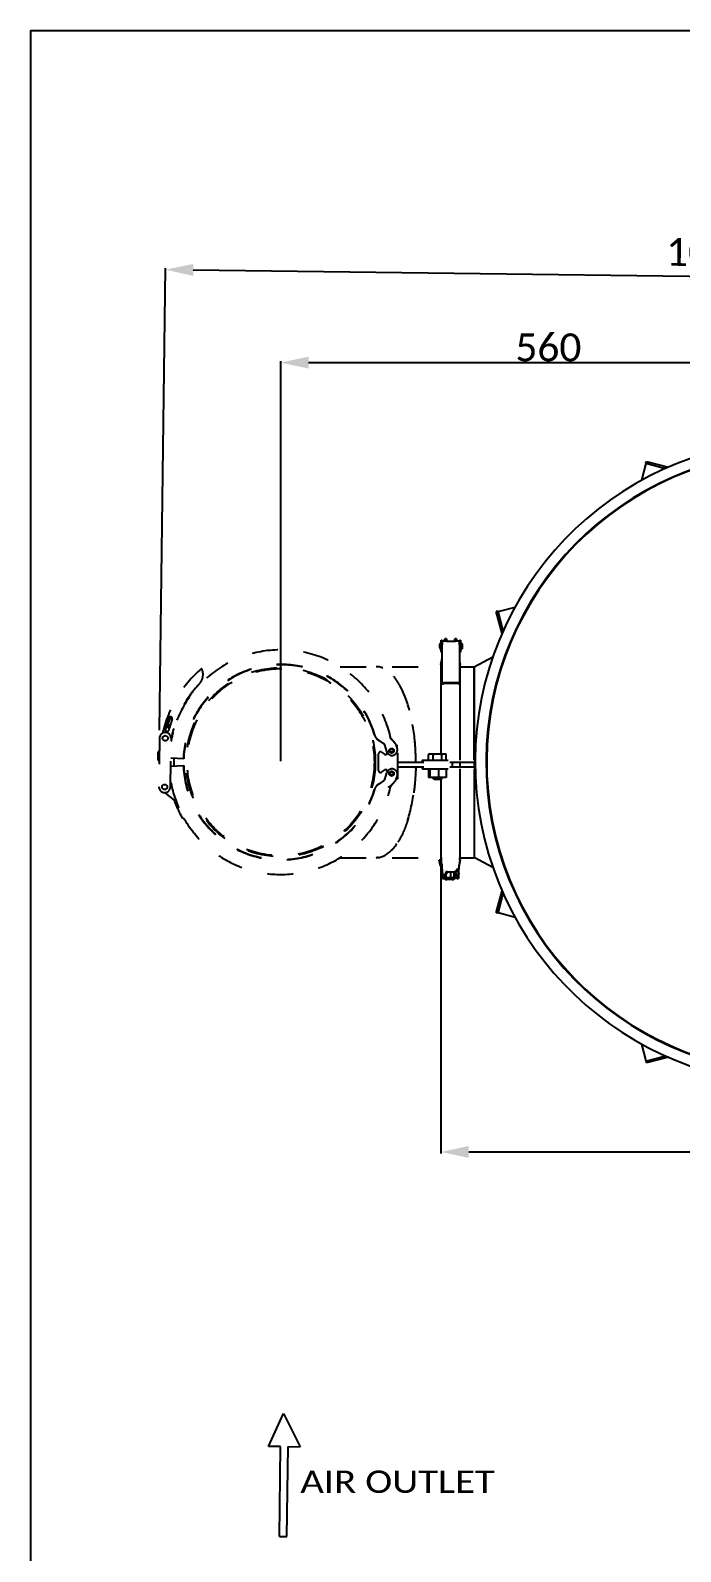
# Model space of a CAD drawing. Header units: millimetres. Extents: x 581 to 3895, y 0 to 3492.
# Drawn here: x 581 to 1262, y 1899 to 3492 of the extents above; entities that cross this region are included whole.
import ezdxf
from ezdxf.enums import TextEntityAlignment as Align

# ---------------------------------------------------------------- set-up
doc = ezdxf.new("R2010")
doc.units = ezdxf.units.MM
doc.header["$LTSCALE"] = 272.25
doc.header["$PDMODE"] = 3
doc.header["$PDSIZE"] = 8
doc.linetypes.add('DOT', pattern=[0.2, 0.1, -0.1])
doc.layers.get('0').update_dxf_attribs({"linetype": 'CONTINUOUS'})
doc.layers.get('Defpoints').update_dxf_attribs({"linetype": 'CONTINUOUS'})
doc.layers.add('02___PRT_ALL_AXES', color=7, linetype='CONTINUOUS')
doc.layers.add('03___PRT_ALL_CURVES', color=7, linetype='CONTINUOUS')
doc.styles.get("Standard").update_dxf_attribs({"font": 'calibri.ttf'})
doc.dimstyles.new('DIMSTYLE_1', dxfattribs={"dimtxt": 29.166667, "dimasz": 29.166667, "dimexe": 1.5, "dimexo": 1, "dimgap": 0.875, "dimtad": 1, "dimdsep": 46, "dimtxsty": 'Standard', "dimblk": '_FILLED', "dimblk1": '_FILLED', "dimblk2": '_FILLED', "dimcen": 0.09, "dimazin": 2, "dimtp": 0.01, "dimtm": 0.01, "dimtfac": 1, "dimtofl": 0, "dimtmove": 0, "dimatfit": 3, "dimldrblk": '_FILLED', "dimfxl": 0, "dimtolj": 1, "dimarcsym": 0})
doc.dimstyles.new('DIMSTYLE_2', dxfattribs={"dimtxt": 29.166667, "dimasz": 29.166667, "dimexe": 1.5, "dimexo": 1, "dimgap": 0.875, "dimtad": 1, "dimlfac": 0.12, "dimdsep": 46, "dimtxsty": 'Standard', "dimblk": '_FILLED', "dimblk1": '_FILLED', "dimblk2": '_FILLED', "dimcen": 0.09, "dimazin": 2, "dimtp": 0.01, "dimtm": 0.01, "dimtfac": 1, "dimtofl": 0, "dimtmove": 0, "dimatfit": 3, "dimldrblk": '_FILLED', "dimfxl": 0, "dimtolj": 1, "dimarcsym": 0})
doc.dimstyles.new('DIMSTYLE_4', dxfattribs={"dimtxt": 29.166667, "dimasz": 29.166667, "dimexe": 1.5, "dimexo": 1, "dimgap": 0.875, "dimtad": 1, "dimdec": 0, "dimdsep": 46, "dimtxsty": 'Standard', "dimblk": '_FILLED', "dimblk1": '_FILLED', "dimblk2": '_FILLED', "dimcen": 0.09, "dimazin": 2, "dimtp": 0.01, "dimtm": 0.01, "dimtfac": 1, "dimtdec": 0, "dimtofl": 0, "dimtmove": 0, "dimatfit": 3, "dimldrblk": '_FILLED', "dimfxl": 0, "dimtolj": 1, "dimarcsym": 0})

# ---------------------------------------------------------------- blocks, each defined once
blk = doc.blocks.new('_FILLED')
at = {"color": 0, "linetype": 'ByBlock'}
blk.add_solid([(0, 0), (-1, 0.214), (-1, -0.214)], dxfattribs=at)
blk = doc.blocks.new('*D70')
at = {"color": 0, "linetype": 'Continuous', "lineweight": -2}
for p, q in [((1736, 2705.3), (1736, 2315.7)), ((1010.6, 2618.7), (1010.6, 2315.7)), ((1039.7, 2317.2), (1706.8, 2317.2))]:
    blk.add_line(p, q, dxfattribs=at)
at = {"layer": 'Defpoints', "color": 0}
for p in [(1736, 2706.3), (1010.6, 2619.7), (1736, 2317.2)]:
    blk.add_point(p, dxfattribs=at)
at = {"color": 0, "linetype": 'ByBlock', "lineweight": -2, "xscale": 29.1666666667, "yscale": 29.1666666667, "zscale": 29.1666666667, "rotation": 180}
blk.add_blockref('_FILLED', (1010.6, 2317.2), dxfattribs=at)
at = {"color": 0, "linetype": 'ByBlock', "lineweight": -2, "xscale": 29.1666666667, "yscale": 29.1666666667, "zscale": 29.1666666667}
blk.add_blockref('_FILLED', (1736, 2317.2), dxfattribs=at)
at = {"color": 0, "insert": (1373.1, 2356.9), "char_height": 29.17, "attachment_point": 2, "line_spacing_factor": 0.9}
blk.add_mtext('\\A1;710', dxfattribs=at)
blk = doc.blocks.new('*D75')
at = {"color": 0, "lineweight": -2}
for p, q in [((716, 2758.8), (722, 3242.6)), ((751.1, 3240.8), (1749, 3228.4)), ((1771.9, 2728.7), (1778.2, 3229.5))]:
    blk.add_line(p, q, dxfattribs=at)
at = {"layer": 'Defpoints', "color": 0}
for p in [(1778.2, 3228), (716, 2757.8), (1771.9, 2727.7)]:
    blk.add_point(p, dxfattribs=at)
at = {"color": 0, "linetype": 'ByBlock', "lineweight": -2, "xscale": 29.1666666667, "yscale": 29.1666666667, "zscale": 29.1666666667}
for p, rotation in [((722, 3241.1), 179.2866506773), ((1778.2, 3228), 359.2866506773)]:
    blk.add_blockref('_FILLED', p, dxfattribs=dict(at, rotation=rotation))
at = {"color": 0, "insert": (1292.7, 3273.8), "char_height": 29.167, "attachment_point": 2, "rotation": 359.2867, "line_spacing_factor": 0.9}
blk.add_mtext('\\A1;\\A1;1060', dxfattribs=at)
blk = doc.blocks.new('*D76')
at = {"color": 0, "linetype": 'Continuous', "lineweight": -2}
for p, q in [((842.8, 2726.3), (842.8, 3145.2)), ((872, 3143.7), (1374.3, 3143.7)), ((1403.5, 2726.3), (1403.5, 3145.2))]:
    blk.add_line(p, q, dxfattribs=at)
at = {"layer": 'Defpoints', "color": 0}
for p in [(1403.5, 3143.7), (842.8, 2725.3), (1403.5, 2725.3)]:
    blk.add_point(p, dxfattribs=at)
at = {"color": 0, "linetype": 'ByBlock', "lineweight": -2, "xscale": 29.1666666667, "yscale": 29.1666666667, "zscale": 29.1666666667, "rotation": 180}
blk.add_blockref('_FILLED', (842.8, 3143.7), dxfattribs=at)
at = {"color": 0, "linetype": 'ByBlock', "lineweight": -2, "xscale": 29.1666666667, "yscale": 29.1666666667, "zscale": 29.1666666667}
blk.add_blockref('_FILLED', (1403.5, 3143.7), dxfattribs=at)
at = {"color": 0, "insert": (1123.1, 3159.5), "char_height": 29.17, "attachment_point": 5}
blk.add_mtext('\\A1;560', dxfattribs=at)
blk = doc.blocks.new('ARROW_4_BL1', base_point=(1566.5, 739.4))
at = {"color": 7, "linetype": 'Continuous'}
for p, q in [((1502.1, 738.6), (1536.8, 756)), ((1536.7, 743.3), (1536.8, 756)), ((1536.5, 722.7), (1502.1, 738.6)), ((1536.6, 735.5), (1536.5, 722.7)), ((1630.8, 734.4), (1536.6, 735.5)), ((1630.9, 742.1), (1536.7, 743.3)), ((1630.8, 734.4), (1630.9, 742.1))]:
    blk.add_line(p, q, dxfattribs=at)

msp = doc.modelspace()

# ---------------------------------------------------------------- linework, layer by layer
at = {"linetype": 'Continuous'}
for p, q in [((580.651, 3491.548), (3894.928, 3491.548)), ((1221.007, 3020.574), (1225.613, 3038.206)), ((1225.309, 3038.286), (1225.814, 3040.221)), ((1225.309, 3038.286), (1245.811, 3032.93)), ((1225.814, 3040.221), (1248.763, 3034.226)), ((1228.447, 3037.466), (1228.952, 3039.401)), ((1070.514, 2883.491), (1068.579, 2882.986)), ((1074.571, 2860.049), (1068.579, 2882.986)), ((1075.873, 2862.978), (1070.514, 2883.491)), ((1070.593, 2883.187), (1088.22, 2887.792)), ((1071.334, 2880.353), (1069.399, 2879.848)), ((1010.833, 2840.555), (1010.833, 2853.19)), ((1010.833, 2853.19), (1012.033, 2853.19)), ((1012.033, 2853.19), (1012.033, 2848.036)), ((1012.702, 2851.861), (1012.033, 2851.861)), ((1016.009, 2854.475), (1014.509, 2854.475)), ((1014.509, 2852.019), (1014.509, 2854.474)), ((1016.009, 2854.474), (1016.009, 2852.14)), ((1016.233, 2854.366), (1016.009, 2854.366)), ((1016.126, 2852.162), (1016.009, 2852.145)), ((1016.135, 2852.163), (1016.126, 2852.162)), ((1016.233, 2852.178), (1016.136, 2852.162)), ((1016.233, 2854.366), (1016.233, 2852.178)), ((1016.622, 2852.21), (1025.444, 2852.21)), ((1026.509, 2854.475), (1025.009, 2854.475)), ((1025.009, 2852.21), (1025.009, 2854.474)), ((1025.833, 2852.178), (1025.931, 2852.163)), ((1026.509, 2854.474), (1026.509, 2852.092)), ((1027.033, 2854.366), (1026.509, 2854.366)), ((1027.053, 2852.047), (1026.944, 2852.055)), ((1027.033, 2854.366), (1027.033, 2852.049)), ((1030.022, 2851.861), (1029.365, 2851.861)), ((1030.022, 2851.861), (1030.022, 2850.94)), ((1030.033, 2848.036), (1030.033, 2853.19)), ((1030.033, 2853.19), (1031.233, 2853.19)), ((1031.233, 2853.19), (1031.233, 2840.555)), ((1009.433, 2845.44), (1009.433, 2848.94)), ((1009.633, 2844.805), (1009.633, 2848.305)), ((1010.433, 2849.94), (1010.583, 2849.94)), ((1010.633, 2849.89), (1010.633, 2849.305)), ((1010.633, 2849.305), (1010.783, 2849.305)), ((1010.633, 2843.805), (1010.783, 2843.805)), ((1010.833, 2840.555), (1012.033, 2840.555)), ((1012.022, 2836.813), (1012.022, 2840.555)), ((1012.033, 2806.97), (1012.033, 2848.036)), ((1030.033, 2848.036), (1030.033, 2806.97)), ((1030.033, 2840.555), (1031.233, 2840.555)), ((1031.383, 2848.305), (1031.233, 2848.305)), ((1031.383, 2844.805), (1031.233, 2844.805)), ((1032.383, 2849.69), (1031.283, 2849.69)), ((1031.433, 2844.69), (1031.283, 2844.69)), ((1031.433, 2844.105), (1031.433, 2849.005)), ((1032.583, 2849.055), (1031.483, 2849.055)), ((1032.583, 2844.055), (1031.483, 2844.055)), ((1032.433, 2849.64), (1032.433, 2849.055)), ((1032.633, 2849.005), (1032.633, 2844.105)), ((1010.566, 2827.614), (1012.033, 2834.282)), ((1010.566, 2827.614), (1010.566, 2734.183)), ((1030.033, 2830.601), (1030.691, 2827.614)), ((1030.691, 2727.333), (1030.691, 2827.614)), ((1030.691, 2825.333), (1045.467, 2825.333)), ((1045.467, 2727.333), (1045.467, 2825.333)), ((1013.233, 2806.97), (1012.033, 2806.97)), ((1028.833, 2808.539), (1013.233, 2808.539)), ((1013.233, 2808.014), (1013.233, 2807.221)), ((1013.233, 2808.014), (1028.857, 2808.014)), ((1013.233, 2807.221), (1013.233, 2806.971)), ((1028.833, 2806.97), (1028.833, 2808.014)), ((1028.857, 2807.221), (1028.833, 2807.221)), ((1030.033, 2806.97), (1028.833, 2806.97)), ((1028.857, 2807.221), (1028.857, 2808.014)), ((997.594, 2727.333), (997.594, 2733.468)), ((998.829, 2734.183), (997.713, 2733.538)), ((998.829, 2734.183), (1014.829, 2734.183)), ((1002.4, 2727.333), (1002.4, 2733.468)), ((1011.635, 2727.333), (1011.635, 2733.468)), ((1014.829, 2734.183), (1015.946, 2733.538)), ((1015.946, 2733.539), (1016.064, 2733.468)), ((1016.064, 2727.333), (1016.064, 2733.468)), ((1022.829, 2720.333), (1022.829, 2725.333)), ((1030.691, 2720.333), (1030.691, 2725.333)), ((1045.467, 2725.333), (1045.467, 2720.333)), ((997.615, 2718.333), (997.615, 2709.333)), ((1016.044, 2709.333), (997.615, 2709.333)), ((998.858, 2718.333), (998.858, 2709.333)), ((1001.829, 2708.833), (1001.829, 2709.333)), ((1003.329, 2707.333), (1001.829, 2708.833)), ((1011.829, 2708.833), (1001.829, 2708.833)), ((1008.072, 2718.333), (1008.072, 2709.333)), ((1010.329, 2707.333), (1011.829, 2708.833)), ((1011.829, 2708.833), (1011.829, 2709.333)), ((1016.044, 2718.333), (1016.044, 2709.333)), ((1030.691, 2627.046), (1030.691, 2718.333)), ((1045.467, 2718.333), (1045.467, 2625.333)), ((1010.329, 2707.333), (1003.329, 2707.333)), ((1010.566, 2707.569), (1010.566, 2627.052)), ((1010.122, 2616.592), (1008.882, 2622.61)), ((1010.516, 2622.61), (1008.882, 2622.61)), ((1010.122, 2616.592), (1011.534, 2616.881)), ((1011.365, 2618.486), (1010.516, 2622.61)), ((1011.447, 2617.909), (1010.761, 2624.859)), ((1010.787, 2624.576), (1010.805, 2624.413)), ((1010.878, 2623.673), (1010.878, 2620.849)), ((1010.903, 2620.731), (1011.169, 2620.731)), ((1011.481, 2617.511), (1011.524, 2617.007)), ((1011.529, 2617.082), (1011.515, 2617.288)), ((1011.524, 2617.007), (1011.563, 2616.513)), ((1011.563, 2616.513), (1011.609, 2615.879)), ((1011.617, 2615.76), (1011.649, 2615.288)), ((1011.649, 2615.288), (1011.902, 2611.518)), ((1011.78, 2613.342), (1011.889, 2611.708)), ((1028.055, 2613.905), (1028.058, 2613.887)), ((1029.355, 2611.518), (1029.446, 2612.878)), ((1029.446, 2612.878), (1029.532, 2614.163)), ((1029.745, 2617.327), (1029.691, 2616.525)), ((1030.35, 2622.899), (1029.82, 2617.95)), ((1029.855, 2618.242), (1029.935, 2619.02)), ((1030.815, 2623.29), (1029.936, 2619.02)), ((1030.815, 2623.29), (1030.39, 2623.29)), ((1030.537, 2625.333), (1045.467, 2625.333)), ((1065.028, 2615.037), (1045.517, 2625.573)), ((1011.889, 2611.708), (1012.005, 2609.96)), ((1011.902, 2611.518), (1011.925, 2611.165)), ((1012.005, 2609.96), (1012.059, 2609.138)), ((1012.061, 2609.1), (1012.059, 2609.138)), ((1012.061, 2609.1), (1012.059, 2609.138)), ((1012.059, 2609.138), (1012.072, 2608.932)), ((1012.061, 2609.1), (1012.104, 2608.43)), ((1012.071, 2608.947), (1012.061, 2609.1)), ((1012.088, 2608.69), (1012.071, 2608.947)), ((1012.072, 2608.932), (1012.082, 2608.777)), ((1012.082, 2608.777), (1012.087, 2608.698)), ((1012.087, 2608.698), (1012.106, 2608.415)), ((1012.117, 2608.233), (1012.088, 2608.69)), ((1012.104, 2608.43), (1012.158, 2607.478)), ((1012.106, 2608.415), (1012.141, 2607.869)), ((1012.147, 2607.77), (1012.117, 2608.233)), ((1012.141, 2607.869), (1012.148, 2607.757)), ((1012.177, 2607.3), (1012.147, 2607.77)), ((1012.148, 2607.757), (1012.165, 2607.5)), ((1012.158, 2607.478), (1012.205, 2606.526)), ((1012.165, 2607.5), (1012.175, 2607.329)), ((1012.175, 2607.329), (1012.178, 2607.285)), ((1012.175, 2607.329), (1012.178, 2607.285)), ((1012.207, 2606.822), (1012.177, 2607.3)), ((1012.178, 2607.285), (1012.183, 2607.212)), ((1012.183, 2607.212), (1012.201, 2606.922)), ((1012.205, 2606.528), (1012.244, 2605.574)), ((1012.243, 2606.245), (1012.207, 2606.822)), ((1012.244, 2605.575), (1012.276, 2604.622)), ((1012.276, 2604.622), (1012.299, 2603.747)), ((1012.317, 2603.405), (1013.917, 2603.405)), ((1012.328, 2603.717), (1012.328, 2604.745)), ((1012.941, 2605.838), (1015.921, 2609.479)), ((1013.882, 2605.981), (1017.828, 2610.421)), ((1013.928, 2603.884), (1013.928, 2603.717)), ((1014.564, 2606.151), (1015.656, 2607.977)), ((1015.069, 2605.533), (1015.069, 2606.996)), ((1015.628, 2607.643), (1016.432, 2608.85)), ((1015.628, 2607.931), (1015.628, 2606.213)), ((1017.828, 2610.421), (1015.96, 2608.089)), ((1022.469, 2603.933), (1016.669, 2603.933)), ((1022.469, 2602.333), (1016.669, 2602.333)), ((1017.228, 2604.613), (1023.028, 2604.613)), ((1017.62, 2610.421), (1023.637, 2610.421)), ((1023.428, 2610.421), (1027.158, 2605.767)), ((1024.069, 2609.621), (1024.069, 2605.533)), ((1025.669, 2607.582), (1025.669, 2605.533)), ((1026.889, 2605.75), (1025.675, 2607.573)), ((1028.37, 2605.911), (1025.852, 2609.619)), ((1026.228, 2606.213), (1026.228, 2606.742)), ((1027.328, 2603.705), (1027.328, 2604.74)), ((1027.329, 2604.885), (1027.33, 2604.904)), ((1027.339, 2603.394), (1028.939, 2603.394)), ((1028.073, 2604.752), (1028.127, 2604.751)), ((1028.127, 2604.751), (1028.28, 2604.746)), ((1028.77, 2604.729), (1028.28, 2604.746)), ((1028.512, 2605.717), (1028.555, 2605.862)), ((1028.555, 2605.862), (1028.527, 2605.769)), ((1028.555, 2605.862), (1028.57, 2605.911)), ((1028.57, 2605.911), (1028.555, 2605.862)), ((1028.928, 2604.724), (1028.77, 2604.729)), ((1028.928, 2604.724), (1028.928, 2603.705)), ((1028.931, 2604.89), (1028.929, 2604.855)), ((1028.958, 2603.732), (1028.981, 2604.623)), ((1028.981, 2604.623), (1029.013, 2605.576)), ((1029.01, 2606.196), (1028.983, 2605.756)), ((1028.996, 2605.974), (1029.011, 2606.21)), ((1029.012, 2605.574), (1029.052, 2606.528)), ((1029.052, 2606.526), (1029.099, 2607.48)), ((1029.065, 2607.078), (1029.062, 2607.034)), ((1029.065, 2607.078), (1029.062, 2607.034)), ((1029.065, 2607.078), (1029.087, 2607.422)), ((1029.087, 2607.422), (1029.065, 2607.078)), ((1029.087, 2607.422), (1029.091, 2607.488)), ((1029.091, 2607.488), (1029.087, 2607.422)), ((1029.091, 2607.488), (1029.115, 2607.869)), ((1029.115, 2607.869), (1029.091, 2607.488)), ((1029.099, 2607.48), (1029.153, 2608.432)), ((1029.115, 2607.869), (1029.119, 2607.92)), ((1029.119, 2607.92), (1029.14, 2608.253)), ((1029.14, 2608.253), (1029.119, 2607.92)), ((1029.14, 2608.253), (1029.145, 2608.326)), ((1029.145, 2608.326), (1029.14, 2608.253)), ((1029.142, 2608.239), (1029.153, 2608.43)), ((1029.145, 2608.326), (1029.169, 2608.69)), ((1029.169, 2608.69), (1029.145, 2608.326)), ((1029.19, 2609.018), (1029.153, 2608.43)), ((1029.191, 2609.023), (1029.186, 2608.957)), ((1029.186, 2608.947), (1029.186, 2608.957)), ((1029.189, 2609.005), (1029.26, 2610.079)), ((1029.26, 2610.079), (1029.355, 2611.518)), ((1068.579, 2567.68), (1074.573, 2590.626)), ((1070.514, 2567.174), (1075.871, 2587.681)), ((1070.514, 2567.174), (1068.579, 2567.68)), ((1071.334, 2570.312), (1069.399, 2570.818)), ((1088.227, 2562.872), (1070.593, 2567.479)), ((1225.615, 2412.457), (1221.007, 2430.093)), ((1225.31, 2412.377), (1245.811, 2417.733)), ((1225.31, 2412.377), (1225.816, 2410.442)), ((1248.766, 2416.438), (1225.816, 2410.442)), ((1228.448, 2413.197), (1228.954, 2411.262))]:
    msp.add_line(p, q, dxfattribs=at)
msp.add_line((580.651, 3491.548), (580.651, 0))
at = {"linetype": 'DOT'}
for p, q in [((904.954, 2825.333), (1010.566, 2825.333)), ((744.475, 2789.395), (743.857, 2789.538)), ((723.399, 2764.192), (725.914, 2760.264)), ((726.502, 2762.343), (724.657, 2765.434)), ((730.033, 2756.428), (729.675, 2757.027)), ((715.871, 2750.464), (715.236, 2699.468)), ((727.235, 2699.318), (727.87, 2750.314)), ((950.516, 2744.922), (943.566, 2749.913)), ((950.441, 2744.908), (945.285, 2748.215)), ((950.474, 2744.908), (945.51, 2748.217)), ((951.131, 2744.339), (951.343, 2744.333)), ((951.343, 2744.333), (951.14, 2744.328)), ((953.981, 2736.4), (951.656, 2743.375)), ((958.005, 2750.333), (962.658, 2745.096)), ((962.588, 2745.163), (958.947, 2749.197)), ((964.709, 2740.242), (963.68, 2743.308)), ((963.84, 2742.833), (965.414, 2742.833)), ((965.414, 2707.833), (965.414, 2742.833)), ((741.155, 2728.893), (727.609, 2729.366)), ((945.297, 2716.547), (945.297, 2734.119)), ((948.454, 2735.75), (951.523, 2733.573)), ((965.414, 2725.433), (984.276, 2725.433)), ((965.414, 2725.333), (1046.481, 2725.333)), ((983.448, 2725.333), (983.447, 2725.433)), ((983.448, 2725.333), (983.448, 2725.433)), ((984.276, 2725.333), (984.275, 2725.433)), ((984.276, 2725.333), (984.276, 2725.433)), ((990.829, 2727.333), (990.829, 2725.333)), ((990.829, 2727.333), (1046.484, 2727.333)), ((727.508, 2721.297), (741.155, 2721.774)), ((948.454, 2714.916), (951.523, 2717.093)), ((951.663, 2707.314), (953.969, 2714.23)), ((963.702, 2707.422), (964.72, 2710.457)), ((965.414, 2707.833), (963.84, 2707.833)), ((965.414, 2720.333), (1046.518, 2720.333)), ((990.829, 2720.333), (990.829, 2718.333)), ((990.829, 2718.333), (1046.551, 2718.333)), ((721.312, 2693.395), (731.156, 2685.665)), ((727.907, 2703.383), (727.286, 2703.449)), ((950.442, 2705.76), (945.3, 2702.461)), ((950.476, 2705.759), (945.524, 2702.458)), ((951.132, 2706.353), (951.099, 2706.313)), ((962.658, 2705.57), (958.005, 2700.333)), ((962.514, 2705.45), (958.806, 2701.468)), ((731.156, 2685.665), (732.525, 2686.29)), ((741.08, 2666.876), (739.82, 2666.696)), ((904.953, 2625.333), (1010.755, 2625.333))]:
    msp.add_line(p, q, dxfattribs=at)
at = {"linetype": 'Continuous'}
for points in [[(1013.226, 2851.985), (1013.138, 2851.981), (1013.027, 2851.967), (1012.917, 2851.943), (1012.811, 2851.909), (1012.709, 2851.864), (1012.61, 2851.811), (1012.518, 2851.749), (1012.431, 2851.678), (1012.352, 2851.599), (1012.28, 2851.514), (1012.216, 2851.422), (1012.161, 2851.324), (1012.116, 2851.222), (1012.08, 2851.116), (1012.054, 2851.007), (1012.039, 2850.896), (1012.033, 2850.785)], [(1014.599, 2852.023), (1014.346, 2852.011), (1014.079, 2852.001), (1013.805, 2851.994), (1013.528, 2851.988), (1013.226, 2851.985)], [(1015.053, 2852.05), (1014.835, 2852.036), (1014.599, 2852.023)], [(1016.009, 2852.145), (1015.989, 2852.142), (1015.903, 2852.13), (1015.804, 2852.118), (1015.69, 2852.105), (1015.561, 2852.092), (1015.415, 2852.079), (1015.247, 2852.065), (1015.053, 2852.05)], [(1026.547, 2852.088), (1026.459, 2852.097), (1026.375, 2852.106), (1026.296, 2852.114), (1026.222, 2852.123), (1026.153, 2852.132), (1026.089, 2852.14), (1026.03, 2852.148), (1025.976, 2852.156), (1025.932, 2852.163)], [(1026.944, 2852.055), (1026.839, 2852.063), (1026.738, 2852.071), (1026.64, 2852.08), (1026.547, 2852.088)], [(1028.84, 2851.985), (1028.65, 2851.987), (1028.502, 2851.989), (1028.356, 2851.991), (1028.212, 2851.995), (1028.071, 2851.999), (1027.932, 2852.003), (1027.796, 2852.008), (1027.662, 2852.014), (1027.532, 2852.02), (1027.406, 2852.026), (1027.285, 2852.033), (1027.167, 2852.04), (1027.053, 2852.047)], [(1030.033, 2850.785), (1030.028, 2850.896), (1030.013, 2851.007), (1029.987, 2851.116), (1029.951, 2851.222), (1029.906, 2851.324), (1029.851, 2851.422), (1029.787, 2851.514), (1029.715, 2851.599), (1029.635, 2851.678), (1029.549, 2851.749), (1029.456, 2851.811), (1029.358, 2851.864), (1029.255, 2851.909), (1029.149, 2851.943), (1029.04, 2851.967), (1028.928, 2851.981), (1028.84, 2851.985)], [(1011.39, 2618.491), (1011.435, 2618.026), (1011.481, 2617.511)], [(1029.532, 2614.163), (1029.594, 2615.081), (1029.612, 2615.351)], [(1029.616, 2615.411), (1029.641, 2615.761), (1029.686, 2616.357), (1029.737, 2616.97), (1029.793, 2617.598), (1029.855, 2618.242)]]:
    msp.add_lwpolyline(points, dxfattribs=at)
at = {"linetype": 'DOT'}
for centre, radius in [((842.829, 2725.333), 99), ((842.829, 2725.333), 98), ((721.87, 2750.389), 2.75), ((958.893, 2737.333), 2.5), ((958.893, 2737.333), 2.148), ((958.893, 2737.333), 1.678), ((958.893, 2713.333), 2.5), ((958.893, 2713.333), 2.148), ((958.893, 2713.333), 1.678), ((721.235, 2699.393), 2.75)]:
    msp.add_circle(centre, radius, dxfattribs=at)
for centre, radius, start, end in [((843.093, 2725.333), 117.6, 12.0963, 164.473585), ((844.389, 2726.333), 128.758, 131.016859, 166.829442), ((843.093, 2725.333), 102.344, 16.199358, 178.000143), ((843.093, 2725.333), 102, 16.29332, 178.000143), ((747.456, 2817.045), 14, 316.898942, 27.378849), ((844.389, 2726.333), 118.758, 136.898942, 168.910591), ((844.531, 2727.884), 126.458, 159.761093, 165.609873), ((843.051, 2725.333), 125, 157.697525, 161.288623), ((727.523, 2771.025), 1.75, 339.761093, 159.761093), ((738.648, 2782.978), 2, 279.459344, 299.77197), ((721.87, 2750.389), 6, 359.286651, 179.286651), ((723.782, 2759.058), 1.76, 171.709598, 351.709598), ((844.531, 2727.884), 122.958, 159.761093, 165.435557), ((843.093, 2725.333), 117.258, 164.622351, 169.437178), ((949.575, 2755.832), 8.655, 217.068086, 221.765809), ((949.915, 2755.728), 8.608, 216.757011, 220.823421), ((948.805, 2742.361), 3.026, 41.211213, 57.286541), ((948.691, 2742.384), 3.126, 39.04049, 54.278601), ((948.678, 2742.378), 3.14, 22.935662, 38.985859), ((948.556, 2742.278), 3.298, 38.425757, 38.663783), ((948.699, 2742.389), 3.117, 18.438103, 22.893229), ((959.021, 2738.333), 6, 270.000143, 18.54948), ((958.482, 2741.478), 5.516, 29.589732, 39.852956), ((958.702, 2741.603), 5.264, 25.375426, 29.594407), ((958.954, 2741.721), 4.986, 21.110913, 25.390267), ((719.951, 2733.535), 6, 134.949792, 223.615671), ((716.06, 2728.59), 2, 177.458611, 255.940303), ((744.11, 2727.345), 30.078, 172.119418, 177.458611), ((842.829, 2725.333), 111.902, 177.995372, 182.004333), ((947.297, 2734.119), 2, 54.64311, 180), ((952.68, 2735.204), 2, 234.64311, 353.988756), ((959.673, 2738.298), 6, 198.435091, 263.763079), ((842.829, 2725.333), 111.902, 4.506564, 5.349069), ((744.335, 2725.351), 239.941, 0.019528, 2.984115), ((843.093, 2725.333), 102.344, 181.999857, 343.811878), ((843.093, 2725.333), 102, 181.999857, 343.71752), ((947.297, 2716.547), 2, 180, 305.35689), ((952.68, 2715.461), 2, 5.630821, 125.35689), ((959.661, 2712.333), 6, 89.999857, 161.564909), ((842.829, 2725.333), 111.902, 354.644993, 355.493436), ((959.032, 2712.366), 6, 341.45052, 83.983011), ((721.235, 2699.393), 6, 179.286651, 359.286651), ((843.093, 2725.333), 117.6, 190.006482, 190.741981), ((843.093, 2725.333), 117.258, 190.788884, 207.009914), ((843.093, 2725.333), 117.6, 209.874913, 347.725972), ((949.566, 2694.868), 8.635, 138.606654, 142.910219), ((949.921, 2694.948), 8.615, 139.118061, 143.554432), ((948.795, 2708.277), 3.027, 303.726849, 319.557617), ((958.921, 2708.891), 5, 318.376544, 325.995747), ((843.093, 2725.333), 118.758, 199.513247, 209.587457)]:
    msp.add_arc(centre, radius, start, end, dxfattribs=at)
at = {"linetype": 'Continuous'}
for centre, radius, start, end in [((1010.433, 2848.94), 1, 90, 180), ((1010.433, 2845.44), 1, 180, 216.818), ((1010.633, 2848.305), 1, 90, 180), ((1010.633, 2844.805), 1, 180, 270), ((1010.583, 2849.89), 0.05, 0.133049, 90), ((1010.783, 2849.255), 0.05, 22.603951, 90), ((1010.783, 2843.855), 0.05, 270, 337.401746), ((1031.283, 2849.64), 0.05, 90, 179.862742), ((1031.283, 2844.74), 0.05, 180.142895, 270), ((1031.383, 2848.355), 0.05, 270, 359.891302), ((1031.383, 2844.755), 0.05, 0.10844, 90), ((1031.483, 2849.005), 0.05, 90, 179.857105), ((1031.483, 2844.105), 0.05, 180.137258, 270), ((1032.383, 2849.64), 0.05, 0.137258, 90), ((1032.583, 2849.005), 0.05, 0.136904, 90), ((1032.583, 2844.105), 0.05, 270, 359.862742), ((1028.833, 2806.048), 2.49, 89.464003, 89.999682), ((1014.629, 2617.509), 4.6, 191.497828, 231.093235), ((1006.743, 2624.909), 4.014, 1.649932, 2.931316), ((1016.659, 2625.254), 5.911, 183.832661, 186.589561), ((1032.415, 2625.691), 21.678, 183.621888, 184.246066), ((1036.632, 2626.003), 25.907, 184.244679, 184.768549), ((1041.777, 2626.432), 31.07, 184.767466, 185.206312), ((1051.29, 2627.307), 40.623, 185.218418, 185.841945), ((1010.211, 2617.124), 1.315, 7.073106, 7.448118), ((1023.847, 2615.289), 4.405, 327.580791, 329.184477), ((1023.857, 2615.282), 4.393, 327.592952, 329.201323), ((1023.85, 2615.286), 4.401, 329.200783, 333.612468), ((1023.866, 2615.278), 4.384, 329.182513, 332.642044), ((1023.896, 2615.263), 4.35, 332.644402, 334.342512), ((1023.891, 2615.266), 4.355, 333.613283, 335.129417), ((1023.935, 2615.244), 4.306, 334.337775, 341.221505), ((1023.949, 2615.239), 4.291, 335.128709, 338.200711), ((1023.948, 2615.239), 4.293, 338.203885, 339.73669), ((1023.961, 2615.234), 4.278, 339.735033, 341.27252), ((1023.972, 2615.23), 4.266, 341.232907, 342.262767), ((1023.978, 2615.229), 4.261, 341.273193, 342.926744), ((1023.983, 2615.227), 4.256, 342.262903, 342.924099), ((1021.676, 2614.392), 6.609, 344.597522, 348.545376), ((1021.727, 2614.383), 6.558, 344.549908, 347.949814), ((1028.42, 2613.962), 0.369, 177.57414, 184.089714), ((1028.461, 2613.965), 0.411, 184.050021, 188.360065), ((1028.448, 2613.964), 0.398, 184.03079, 185.50191), ((1028.467, 2613.965), 0.417, 185.513339, 188.349007), ((1028.494, 2613.969), 0.444, 188.345241, 190.693044), ((1021.463, 2614.438), 6.828, 347.964027, 351.267233), ((1021.29, 2614.471), 7.004, 348.534353, 351.213436), ((1029.182, 2614.306), 1.215, 213.398337, 217.472777), ((1029.241, 2614.349), 1.288, 215.578839, 217.392986), ((1021.05, 2614.51), 7.247, 351.204972, 352.367263), ((1029.324, 2614.413), 1.394, 217.40531, 218.425084), ((1029.324, 2614.412), 1.393, 217.383066, 218.405564), ((1043.68, 2612.079), 31.703, 185.348574, 186.117274), ((1036.163, 2611.232), 24.14, 185.009525, 185.417758), ((1030.118, 2610.649), 18.067, 185.386542, 186.713304), ((1028.472, 2610.45), 16.408, 186.11809, 187.573207), ((1026.599, 2610.243), 14.525, 186.743868, 187.517151), ((1025.122, 2610.048), 13.035, 187.517709, 188.378549), ((1023.125, 2609.739), 11.014, 187.573459, 189.691744), ((1024.005, 2609.883), 11.906, 188.379135, 189.319968), ((396.159, 2568.572), 617.234, 3.366758, 3.499199), ((1023.394, 2609.784), 11.287, 189.325928, 189.602706), ((1023.14, 2609.741), 11.029, 189.602792, 189.8649), ((1021.626, 2609.493), 9.495, 189.750736, 189.95164), ((1022.407, 2609.611), 10.285, 189.849964, 191.486021), ((1022.293, 2609.613), 10.173, 189.969401, 191.623099), ((1021.576, 2609.444), 9.438, 191.49576, 192.621293), ((1023.421, 2609.842), 11.324, 191.610434, 192.392691), ((1024.817, 2610.152), 12.754, 192.40396, 193.618488), ((1025.739, 2610.387), 13.706, 192.666038, 193.666297), ((1026.144, 2610.485), 14.123, 193.662792, 193.947595), ((1026.244, 2610.494), 14.221, 193.603159, 193.88593), ((1028.497, 2611.058), 16.544, 193.911336, 195.084589), ((1026.692, 2610.622), 14.688, 193.95442, 195.231269), ((1016.669, 2605.533), 3.2, 180, 270), ((1016.669, 2605.533), 1.6, 180, 270), ((1017.228, 2606.213), 1.6, 180, 270), ((1017.631, 2594.484), 15.937, 90.040304, 91.562242), ((1014.13, 2620.302), 10.071, 287.759473, 290.276354), ((1022.469, 2605.533), 3.2, 270, 0), ((1022.469, 2605.533), 1.6, 270, 0), ((1023.028, 2606.213), 1.6, 270, 304.532153), ((1023.637, 2614.908), 4.487, 269.996329, 274.329866), ((1023.63, 2614.952), 4.531, 274.371266, 289.374178), ((1023.028, 2606.213), 3.2, 312.654268, 0), ((1024.068, 2612.814), 3.659, 299.171983, 303.695746), ((1024.063, 2603.369), 3.684, 35.27526, 36.973889), ((1034.418, 2607.56), 7.438, 194.981404, 197.207263), ((1036.04, 2608.094), 9.145, 197.395391, 197.932323), ((1038.699, 2604.734), 11.371, 179.241129, 179.970671), ((1032.747, 2607.022), 5.682, 197.869321, 199.492314), ((1031.831, 2606.707), 4.713, 199.601475, 201.376003), ((1026.978, 2564.722), 40.045, 88.981202, 89.196185), ((1027.232, 2578.036), 26.73, 88.197662, 89.339964), ((1027.112, 2572.061), 32.706, 88.317031, 88.987405), ((1026.478, 2551.329), 53.447, 88.067869, 88.29065), ((1029.106, 2606.268), 0.807, 220.863404, 222.694395), ((999.662, 2614.655), 30.202, 343.169959, 344.034394), ((1009.981, 2611.676), 19.461, 344.112032, 344.35922), ((1010.523, 2611.527), 18.899, 344.104066, 344.349441)]:
    msp.add_arc(centre, radius, start, end, dxfattribs=at)
at = {"linetype": 'DOT'}
for start_param, end_param in [(-1.56979633, 0), (-3.14159265, -1.62082223)]:
    msp.add_ellipse((942.855, 2725.333), major_axis=(0, 100), ratio=0.41421356, start_param=start_param, end_param=end_param, dxfattribs=at)
at = {"linetype": 'Continuous'}
for points, knots in [([(1015.033, 2852.294), (1015.033, 2852.272), (1015.014, 2852.167), (1014.932, 2852.087), (1014.865, 2852.038)], [0, 0, 0, 0, 0.21052975, 1, 1, 1, 1]), ([(1012.033, 2808.014), (1012.033, 2808.178), (1012.36, 2808.392), (1012.776, 2808.509), (1013.077, 2808.539), (1013.233, 2808.539)], [0, 0, 0, 0, 0.35947914, 0.65760563, 1, 1, 1, 1]), ([(1028.857, 2808.538), (1029.011, 2808.537), (1029.306, 2808.505), (1029.716, 2808.388), (1030.034, 2808.176), (1030.033, 2808.014)], [0, 0, 0, 0, 0.34300277, 0.64056296, 1, 1, 1, 1]), ([(997.594, 2733.468), (997.973, 2733.678), (998.742, 2734.035), (999.587, 2734.183), (999.997, 2734.183)], [0, 0, 0, 0, 0.51348023, 1, 1, 1, 1]), ([(999.997, 2734.183), (1000.407, 2734.183), (1001.252, 2734.035), (1002.022, 2733.678), (1002.4, 2733.468)], [0, 0, 0, 0, 0.48652635, 1, 1, 1, 1]), ([(1002.4, 2733.468), (1003.15, 2733.685), (1004.674, 2734.046), (1006.237, 2734.183), (1007.018, 2734.183)], [0, 0, 0, 0, 0.50010448, 1, 1, 1, 1]), ([(1007.018, 2734.183), (1007.798, 2734.183), (1009.362, 2734.046), (1010.885, 2733.685), (1011.635, 2733.468)], [0, 0, 0, 0, 0.49989537, 1, 1, 1, 1]), ([(1011.635, 2733.468), (1011.982, 2733.677), (1012.685, 2734.033), (1013.471, 2734.183), (1013.85, 2734.183)], [0, 0, 0, 0, 0.51647083, 1, 1, 1, 1]), ([(1013.85, 2734.183), (1014.207, 2734.183), (1014.947, 2734.05), (1015.617, 2733.728), (1015.946, 2733.538)], [0, 0, 0, 0, 0.48477185, 1, 1, 1, 1]), ([(1010.566, 2627.052), (1010.566, 2626.952), (1010.589, 2626.401), (1010.661, 2625.854), (1010.724, 2625.407)], [0, 0, 0, 0, 0.18078617, 1, 1, 1, 1]), ([(1011.447, 2617.909), (1011.453, 2617.853), (1011.473, 2617.647), (1011.495, 2617.441), (1011.515, 2617.292)], [0, 0, 0, 0, 0.27359814, 1, 1, 1, 1]), ([(1025.133, 2610.677), (1025.414, 2610.776), (1026.428, 2611.277), (1027.192, 2612.193), (1027.566, 2612.928)], [0, 0, 0, 0, 0.26529745, 1, 1, 1, 1]), ([(1025.852, 2609.619), (1025.694, 2609.852), (1026.13, 2610.529), (1026.598, 2611.223), (1027.115, 2612.075), (1027.419, 2612.64), (1027.566, 2612.928)], [0, 0, 0, 0, 0.22447804, 0.4826466, 0.7415756, 1, 1, 1, 1]), ([(1026.098, 2609.771), (1026.342, 2609.937), (1027.248, 2610.689), (1027.815, 2611.793), (1028.048, 2612.636)], [0, 0, 0, 0, 0.25265762, 1, 1, 1, 1]), ([(1028.048, 2612.636), (1027.816, 2611.793), (1027.245, 2610.695), (1026.344, 2609.934), (1026.098, 2609.77)], [0, 0, 0, 0, 0.74714071, 1, 1, 1, 1]), ([(1028.128, 2613.701), (1028.138, 2613.684), (1028.158, 2613.649), (1028.181, 2613.616), (1028.193, 2613.599)], [0, 0, 0, 0, 0.48586056, 1, 1, 1, 1]), ([(1029.745, 2617.327), (1029.752, 2617.374), (1029.78, 2617.581), (1029.803, 2617.789), (1029.82, 2617.95)], [0, 0, 0, 0, 0.22655455, 1, 1, 1, 1]), ([(1030.35, 2622.902), (1030.37, 2623.093), (1030.442, 2623.797), (1030.497, 2624.503), (1030.506, 2625.018)], [0, 0, 0, 0, 0.272157, 1, 1, 1, 1]), ([(1030.537, 2625.435), (1030.561, 2625.604), (1030.63, 2626.139), (1030.691, 2626.677), (1030.691, 2627.046)], [0, 0, 0, 0, 0.31696447, 1, 1, 1, 1]), ([(1012.317, 2603.405), (1012.344, 2603.405), (1012.297, 2603.573), (1012.328, 2603.639), (1012.328, 2603.717)], [0, 0, 0, 0, 0.25254156, 1, 1, 1, 1]), ([(1012.83, 2605.708), (1012.693, 2605.557), (1012.486, 2605.289), (1012.327, 2604.961), (1012.328, 2604.821)], [0, 0, 0, 0, 0.59125922, 1, 1, 1, 1]), ([(1012.328, 2604.745), (1012.328, 2604.757), (1012.328, 2604.783), (1012.328, 2604.809), (1012.328, 2604.823)], [0, 0, 0, 0, 0.46669187, 1, 1, 1, 1]), ([(1013.483, 2605.226), (1013.468, 2605.181), (1013.414, 2605.025), (1013.358, 2604.867), (1013.302, 2604.764)], [0, 0, 0, 0, 0.28936341, 1, 1, 1, 1]), ([(1013.926, 2603.503), (1013.925, 2603.479), (1013.916, 2603.457), (1013.926, 2603.405), (1013.917, 2603.405)], [0, 0, 0, 0, 0.74625569, 1, 1, 1, 1]), ([(1017.202, 2610.711), (1017.087, 2610.675), (1016.571, 2610.519), (1016.041, 2610.42), (1015.629, 2610.344)], [0, 0, 0, 0, 0.22330929, 1, 1, 1, 1]), ([(1015.921, 2609.479), (1015.969, 2609.537), (1016.04, 2609.693), (1015.907, 2610.017), (1015.738, 2610.205), (1015.629, 2610.344)], [0, 0, 0, 0, 0.22852643, 0.46693756, 1, 1, 1, 1]), ([(1027.07, 2605.496), (1027.109, 2605.442), (1027.226, 2605.263), (1027.332, 2605.054), (1027.33, 2604.904)], [0, 0, 0, 0, 0.30805001, 1, 1, 1, 1]), ([(1027.339, 2603.394), (1027.313, 2603.394), (1027.36, 2603.562), (1027.328, 2603.628), (1027.328, 2603.705)], [0, 0, 0, 0, 0.25253182, 1, 1, 1, 1]), ([(1028.664, 2605.5), (1028.703, 2605.441), (1028.831, 2605.249), (1028.931, 2605.019), (1028.929, 2604.855)], [0, 0, 0, 0, 0.29950039, 1, 1, 1, 1]), ([(1028.929, 2604.855), (1028.929, 2604.832), (1028.928, 2604.791), (1028.928, 2604.749), (1028.929, 2604.731)], [0, 0, 0, 0, 0.55877919, 1, 1, 1, 1]), ([(1028.931, 2603.492), (1028.932, 2603.468), (1028.94, 2603.446), (1028.931, 2603.394), (1028.939, 2603.394)], [0, 0, 0, 0, 0.74629434, 1, 1, 1, 1])]:
    msp.add_open_spline(points, degree=3, knots=knots, dxfattribs=at)
for points in [[(1016.233, 2852.178), (1016.362, 2852.197), (1016.492, 2852.21), (1016.622, 2852.21)], [(1025.444, 2852.21), (1025.575, 2852.21), (1025.705, 2852.197), (1025.833, 2852.178)], [(1010.752, 2625.114), (1010.747, 2625.212), (1010.738, 2625.31), (1010.724, 2625.407)], [(1010.755, 2625.025), (1010.757, 2624.969), (1010.759, 2624.914), (1010.762, 2624.858)], [(1028.167, 2613.637), (1028.117, 2613.713), (1028.075, 2613.798), (1028.058, 2613.887)], [(1028.212, 2613.401), (1028.219, 2613.45), (1028.226, 2613.498), (1028.233, 2613.547)], [(1030.537, 2625.435), (1030.518, 2625.297), (1030.508, 2625.157), (1030.506, 2625.018)], [(1012.201, 2606.922), (1012.215, 2606.696), (1012.229, 2606.47), (1012.243, 2606.245)], [(1012.243, 2606.245), (1012.271, 2605.77), (1012.3, 2605.295), (1012.328, 2604.82)], [(1012.83, 2605.708), (1012.732, 2606.062), (1012.616, 2606.41), (1012.52, 2606.764)], [(1012.523, 2606.753), (1012.618, 2606.402), (1012.722, 2606.055), (1012.83, 2605.708)], [(1012.83, 2605.708), (1012.868, 2605.751), (1012.906, 2605.794), (1012.94, 2605.84)], [(1013.928, 2603.717), (1013.928, 2603.645), (1013.928, 2603.574), (1013.926, 2603.503)], [(1015.629, 2610.344), (1016.152, 2610.369), (1016.674, 2610.401), (1017.197, 2610.415)], [(1025.852, 2609.619), (1025.931, 2609.673), (1026.018, 2609.717), (1026.098, 2609.771)], [(1027.003, 2605.588), (1026.963, 2605.641), (1026.923, 2605.695), (1026.89, 2605.752)], [(1027.233, 2605.638), (1027.22, 2605.686), (1027.189, 2605.733), (1027.149, 2605.763)], [(1027.54, 2604.764), (1027.501, 2604.836), (1027.471, 2604.913), (1027.441, 2604.989)], [(1028.28, 2604.746), (1028.47, 2604.739), (1028.66, 2604.733), (1028.85, 2604.727)], [(1028.37, 2605.911), (1028.41, 2605.853), (1028.45, 2605.794), (1028.496, 2605.74)], [(1028.52, 2605.743), (1028.577, 2605.669), (1028.613, 2605.579), (1028.664, 2605.5)], [(1028.7, 2606.351), (1028.658, 2606.204), (1028.614, 2606.057), (1028.57, 2605.911)], [(1028.928, 2603.705), (1028.928, 2603.634), (1028.929, 2603.563), (1028.931, 2603.492)], [(1028.983, 2605.756), (1028.966, 2605.467), (1028.948, 2605.178), (1028.931, 2604.89)], [(1028.937, 2604.982), (1028.957, 2605.312), (1028.976, 2605.643), (1028.996, 2605.974)], [(1029.062, 2607.034), (1029.045, 2606.754), (1029.027, 2606.475), (1029.01, 2606.196)], [(1029.011, 2606.21), (1029.028, 2606.484), (1029.045, 2606.759), (1029.062, 2607.034)]]:
    msp.add_open_spline(points, degree=3, dxfattribs=at)
at = {"linetype": 'DOT'}
for points, knots in [([(983.951, 2737.842), (983.368, 2749.005), (981.412, 2765.172), (976.272, 2785.232), (971.652, 2797.86), (966.294, 2808.338), (960.331, 2816.492), (953.875, 2822.212), (949.003, 2824.389), (946.651, 2824.912)], [0, 0, 0, 0, 0.3373052, 0.48868323, 0.6241873, 0.74224004, 0.84272073, 0.92728134, 1, 1, 1, 1]), ([(958.947, 2749.197), (958.747, 2749.418), (958.454, 2749.676), (958.152, 2749.92), (958.082, 2749.977)], [0, 0, 0, 0, 0.76718977, 1, 1, 1, 1]), ([(984.224, 2720.332), (984.089, 2713.81), (983.311, 2701.08), (980.63, 2682.817), (977.182, 2668.68), (973.749, 2658.493), (970.209, 2649.83), (965.343, 2640.67), (958.509, 2632.135), (951.015, 2626.672), (945.436, 2625.335), (942.858, 2625.335)], [0, 0, 0, 0, 0.17674565, 0.34509518, 0.49951278, 0.57024021, 0.63617506, 0.75294621, 0.85000561, 0.93016093, 1, 1, 1, 1]), ([(955.498, 2699.248), (955.714, 2699.38), (956.555, 2699.897), (957.397, 2700.416), (958.007, 2700.828)], [0, 0, 0, 0, 0.25543365, 1, 1, 1, 1]), ([(955.498, 2699.248), (955.929, 2699.511), (956.537, 2699.872), (957.29, 2700.224), (957.614, 2700.333), (957.749, 2700.333)], [0, 0, 0, 0, 0.60315627, 0.83896502, 1, 1, 1, 1]), ([(958.005, 2700.333), (958.009, 2700.354), (957.859, 2700.301), (957.812, 2700.333), (957.749, 2700.333)], [0, 0, 0, 0, 0.25228453, 1, 1, 1, 1]), ([(958.007, 2700.828), (958.074, 2700.873), (958.355, 2701.067), (958.628, 2701.278), (958.806, 2701.469)], [0, 0, 0, 0, 0.23649522, 1, 1, 1, 1]), ([(962.708, 2705.671), (962.792, 2705.771), (963.13, 2706.205), (963.408, 2706.687), (963.57, 2707.074)], [0, 0, 0, 0, 0.23813355, 1, 1, 1, 1])]:
    msp.add_open_spline(points, degree=3, knots=knots, dxfattribs=at)
for points in [[(940.996, 2753.95), (941.345, 2752.756), (941.92, 2751.608), (942.669, 2750.615)], [(943.018, 2750.577), (942.282, 2751.564), (941.717, 2752.702), (941.373, 2753.885)], [(943.119, 2750.067), (943.752, 2749.358), (944.485, 2748.727), (945.285, 2748.215)], [(943.566, 2749.913), (943.511, 2749.975), (943.455, 2750.037), (943.402, 2750.102)], [(945.51, 2748.217), (944.795, 2748.694), (944.142, 2749.274), (943.566, 2749.913)], [(950.474, 2744.908), (951.016, 2744.549), (951.455, 2743.977), (951.661, 2743.36)], [(962.588, 2745.163), (962.632, 2745.114), (962.676, 2745.065), (962.715, 2745.013)], [(963.605, 2743.516), (963.632, 2743.448), (963.658, 2743.379), (963.678, 2743.307)], [(942.678, 2700.075), (941.927, 2699.081), (941.351, 2697.931), (941.002, 2696.735)], [(941.379, 2696.8), (941.717, 2697.966), (942.27, 2699.089), (942.991, 2700.065)], [(943.261, 2700.769), (943.203, 2700.706), (943.144, 2700.643), (943.089, 2700.577)], [(945.3, 2702.461), (944.556, 2701.984), (943.863, 2701.416), (943.261, 2700.769)], [(943.408, 2700.586), (944.024, 2701.298), (944.74, 2701.936), (945.524, 2702.458)], [(951.132, 2706.353), (951.365, 2706.636), (951.547, 2706.967), (951.663, 2707.314)], [(962.708, 2705.67), (962.646, 2705.595), (962.583, 2705.519), (962.511, 2705.452)], [(963.702, 2707.422), (963.662, 2707.305), (963.623, 2707.186), (963.564, 2707.077)]]:
    msp.add_open_spline(points, degree=3, dxfattribs=at)
at = {"layer": '02___PRT_ALL_AXES', "linetype": 'Continuous'}
for p, q in [((1045.517, 2825.093), (1065.038, 2835.634)), ((1045.517, 2825.093), (1045.517, 2727.333)), ((1045.517, 2725.333), (1045.517, 2720.333)), ((1045.517, 2718.333), (1045.517, 2625.573))]:
    msp.add_line(p, q, dxfattribs=at)
for radius, start, end in [(337, 7.614362, 357.527084), (325.585, 5, 0), (325, 5, 0)]:
    msp.add_arc((1383.467, 2725.333), radius, start, end, dxfattribs=at)
at = {"layer": '03___PRT_ALL_CURVES', "linetype": 'Continuous'}
msp.add_line((1020.628, 2610.421), (1020.628, 2604.613), dxfattribs=at)

# ---------------------------------------------------------------- block references
at = {"linetype": 'Continuous', "rotation": 270}
msp.add_blockref('ARROW_4_BL1', (846.594, 1978.82), dxfattribs=at)

# ---------------------------------------------------------------- texts
at = {"linetype": 'Continuous', "width": 1.156876}
msp.add_text('AIR OUTLET', height=23.3333, dxfattribs=at).set_placement((863.34, 1960.263), (1066.894, 1960.263), align=Align.FIT)

# ---------------------------------------------------------------- dimensions: what is measured, and where the dimension line sits
dim = msp.add_linear_dim(base=(1778.15, 3227.987), p1=(715.962, 2757.797), p2=(1771.921, 2727.666), angle=359.286651, text='\\A1;1060', dimstyle='DIMSTYLE_4', override={"dimtxsty": 'Standard'})
dim.commit()
dim.dimension.update_dxf_attribs({"geometry": '*D75', "text_midpoint": (1292.186, 3234.038), "dimtype": 160})
at = {"linetype": 'Continuous'}
dim = msp.add_linear_dim(base=(1403.467, 3143.729), p1=(842.829, 2725.333), p2=(1403.467, 2725.333), text='560', dimstyle='DIMSTYLE_2', override={"dimtxsty": 'Standard', "dimldrblk": '_FILLED'}, dxfattribs=at)
dim.commit()
dim.dimension.update_dxf_attribs({"geometry": '*D76', "text_midpoint": (1123.148, 3159.546)})
dim = msp.add_linear_dim(base=(1735.971, 2317.163), p1=(1010.566, 2619.718), p2=(1735.971, 2706.293), text='710', dimstyle='DIMSTYLE_1', dxfattribs=at)
dim.commit()
dim.dimension.update_dxf_attribs({"geometry": '*D70', "text_midpoint": (1373.072, 2317.163), "dimtype": 160})

doc.saveas('drawing.dxf')
